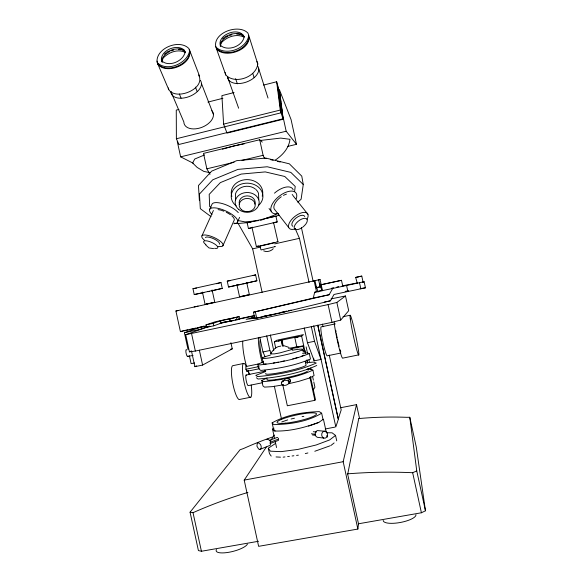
<?xml version="1.0" encoding="UTF-8"?>
<svg xmlns="http://www.w3.org/2000/svg" width="582" height="582" viewBox="0 0 582 582"><rect width="100%" height="100%" fill="white"/><g stroke="black" fill="none" stroke-linecap="round" stroke-linejoin="round"><path stroke-width="0.87" d="M257.782 64.027C256.204 77.18 235.063 84.746 225.823 75.027L216.322 48.364C225.962 57.894 247.234 50.205 249.22 36.972L257.782 64.027L256.909 61.474M248.761 35.575C246.753 48.815 225.467 56.512 215.806 46.989C212.721 32.607 238.685 23.462 247.888 33.043C255.003 48.546 225.831 59.626 216.533 49.019L215.777 46.451M266.33 447.049L244.2 480.106L258.626 546.338L357.872 529.06L358.497 523.807L347.694 474.279L358.694 418.873M294.543 191.689L295.227 186.451L284.773 176.477L265.268 171.908L241.166 174.076L220.36 182.61L209.185 194.373L209.673 206.523L211.055 207.578M199.364 200.317L198.462 185.534L211.681 171.123L236.728 160.654L265.872 158.078L289.363 163.833L301.774 176.135L303.266 184.523L301.105 199.233L297.817 202.18M283.027 381.792L283.274 380.446L281.623 382.272L281.375 383.633L282.175 384.789C285.282 386.623 288.701 384.36 290.316 381.617L290.563 380.272L289.778 379.137L286.257 378.576L284.431 379.297M288.774 383.458L289.028 382.09L290.563 380.272M357.872 529.06L343.176 461.701L356.519 404.628L340.528 407.749M362.36 282.037L364.136 281.732L365.46 287.814L334.017 294.463L330.438 300.799L281.448 312.745L254.821 318.558L253.432 312.192L313.298 298.057L314.666 292.251L322.515 290.214M258.546 364.979L257.95 364.07L245.822 366.558L245.91 369.25L246.855 371.294L258.983 368.813L259.114 368.326M257.95 364.07L258.073 366.755L258.983 368.813M246.855 371.294L247.001 370.807M336.12 426.082L338.368 419.236L317.83 325.127M220.214 46L221.429 42.653C226.885 36.848 235.921 33.603 243.523 36.848M161.811 61.43L163.273 57.924C168.678 52.373 177.503 48.808 184.93 52.234M237.289 222.557L239.558 217.362M222.848 245.837L234.008 220.542A11.502 3.965 24.4 0 0 231.789 215.82M209.811 209.149L212.146 203.947A15.307 5.362 24.4 0 1 223.961 204.064A15.307 5.362 24.4 0 1 238.293 212.605M201.976 235.79L213.398 210.488M278.334 440.399L278.618 439.825M282.721 384.607L287.341 405.778L314.884 400.336L315.415 399.368L310.424 376.489M253.432 312.192L329.114 294.747L332.708 288.439L364.136 281.732M313.342 389.816L314.927 387.19L313.778 381.93M270.856 440.29L274.377 435.03M258.553 541.267L201.416 551.263L198.411 550.572L190.067 512.196L240.046 449.762L243.516 448.533A385.655 353.907 36.2 0 1 272.594 436.966M209.876 326.182L185.709 334.686L189.426 351.848L195.348 351.055L331.98 322.355L340.703 320.064L348.698 310.715L345.482 295.976L331.063 298.872M281.623 382.272C283.114 380.286 286.082 379.719 288.228 380.941L289.778 379.137M303.12 352.008L304.786 350.284L305.514 353.623M289.159 382.774L290.316 381.617M290.68 348.851L303.098 346.283L303.702 345.693L294.878 347.519L298.326 346.654M203.896 292.586L194.235 294.55L192.962 288.708L220.985 282.517L222.266 288.381L211.266 290.993M273.256 248.71C271.016 251.228 266.796 252.348 263.661 250.871M222.571 38.87L224.463 37.233M164.342 54.199L166.277 52.555M297.096 348.123L294.798 337.575L301.636 336.149L303.462 334.628L277.592 340.034M275.322 160.079C282.539 155.183 288.941 148.33 289.989 139.309L280.728 138.087L260.496 140.451M330.882 445.499L334.133 442.931M327.026 432.746L332.075 432.812L335.538 435.409L329.667 439.919L316.157 444.983L298.013 449.399L281.026 451.647L270.419 451.188L268.287 448.227L275.162 443.695M185.709 334.686L328.11 304.597L336.862 302.451L345.482 295.976M282.299 345.686L281.157 340.426L278.145 340.863L298.537 336.6L294.798 337.575M275.693 347.971L274.355 341.845L276.734 340.215M321.65 413.213C307.529 421.739 290.076 424.351 273.758 424.627L272.136 422.859C286.264 414.799 303.193 412.092 319.3 411.634L321.65 413.213L323.025 419.506M194.235 294.55L222.266 288.381M274.631 438.763L272.522 429.072L273.998 428.17M277.818 213.121L274.231 215.18L260.547 220.418M220.985 282.517L216.577 283.747M191.471 350.939L194.897 366.675L202.594 365.081L232.262 348.865L230.916 342.674M194.897 366.675L196.483 365.831M228.071 36.2C224.303 38.012 219.298 41.751 220.709 46.502M241.057 284.423L228.515 287.006L227.235 281.135L255.6 274.864L256.888 280.771L242.694 284.074M288.614 383.713L298.915 381.319L309.311 378.096L314.084 375.586L312.898 370.13C297.467 377.296 280.138 380.199 263.268 381.625L261.762 380.49L267.123 378.002M316.775 365.467C298.457 373.804 278 377.252 258.037 379.042L256.356 377.747M266.876 439.585L267.844 439.119L270.026 440.741L270.688 442.415L270.259 445.295L259.747 449.45L258.59 448.998L256.917 446.11L257.331 443.215L258.292 442.742L260.474 444.393L261.129 446.088L261.209 447.784L260.714 448.991L259.747 449.45M358.236 523.822L421.412 512.771L425.464 510.792L416.239 446.874L409.779 417.279L406.592 417.309A385.655 353.907 36.2 0 0 358.65 418.574M259.361 369.475L260.831 370.436C277.687 368.719 294.856 365.751 310.475 359.021L309.282 353.565C293.583 360.076 276.479 363.081 259.63 364.936L258.182 364.07L263.595 361.822M189.426 351.848L191.071 351.121M347.323 473.872A529.613 471.289 37.3 0 1 412.66 472.715L416.756 470.911L409.779 417.279M166.918 52.009L173.232 49.339L179.562 48.677L184.101 50.139M225.096 36.681L231.461 33.989L237.987 33.283L242.832 34.694M204.529 154.943L194.744 159.024L192.606 162.967L197.167 167.427L203.802 171.392L210 172.687M255.6 274.864L253.141 275.606M228.515 287.006L256.888 280.771M270.012 443.63L277.818 440.625M270.012 442.32L278.596 439.024L278.269 438.224M274.966 216.65L279.134 215.056M269.32 440.436L277.127 437.46L277.745 437.664M330.038 445.819L314.804 451.268M230.116 321.453L239.638 319.009L239.122 316.644L215.173 321.781L206.013 324.872L206.552 327.353L213.725 325.818L221.109 323.177L231.454 320.958L230.116 321.453L229.592 319.052L230.938 318.58L220.593 320.798L213.179 323.337L206.013 324.872M229.592 319.052L239.122 316.644M318.82 422.357C304.604 427.632 289.458 431.568 274.195 430.993L272.522 429.072M308.584 426.104L318.543 422.576L323.425 419.207L326.4 432.833M209.083 326.16L199.691 329.448L184.385 332.722L188.037 349.513M316.906 288.155L318.078 292.171M229.577 35.546L231.978 34.716M321.941 290.898L319.663 283.288L320.136 286.875L316.608 287.639M281.746 421.943L287.719 419.898M184.385 332.722L203.715 326.138M198.622 327.528L199.4 327.266M178.267 310.482L175.917 311.006L180.405 331.638L182.704 330.882M274.348 242.563L260.474 245.83M254.77 317.241L250.929 318.39L255.614 317.976M265.698 371.512L255.84 375.354L257.506 376.598C277.461 374.743 297.882 371.272 316.252 363.052L313.487 362.069L305.623 362.804M222.506 149.181L233.848 145.951L244.505 143.754M362.673 282.51L363.146 282.379L361.771 276.094L358.825 276.705M265.108 218.577L275.89 216.162L277.214 221.931L248.456 228.522L247.117 222.79L253.483 221.276M248.456 228.522L250.726 227.94M234.066 92.553L221.902 95.637L223.597 124.126L227.002 133.103L283.099 119.266L282.175 112.188M263.61 85.067L276.646 81.764L279.651 92.727M178.907 109.423L176.266 110.093L176.382 138.749L178.921 144.474L282.939 118.808L279.84 94.931M207.941 102.083L222.899 98.3M223.597 124.126L280.269 110.056L276.646 81.764M176.382 138.749L281.091 112.799L277.454 84.506M357.392 283.652L355.66 277.418L361.771 276.094M177.27 141.404L180.631 156.842L286.177 131.234L296.478 144.321L287.646 146.446M262.242 142.132L259.71 139.753L203.496 153.408L206.857 168.816L210 174.302M275.89 216.162L247.117 222.79M341.488 280.32L321.206 284.714L341.488 280.32L342.827 286.431M305.295 453.589L307.893 452.956M283.434 311.959L284.707 311.646M280.83 312.621L286.868 311.166M288.592 310.744L291.175 310.119M206.857 168.816L234.095 162.269M242.01 160.37L263.1 155.307L264.555 158.624M322.493 290.665L320.064 279.527L318.609 279.877L320.136 286.875M255.04 316.964L246.179 319.336L254.974 318.143M281.186 312.41L286.329 311.174M291.095 419.011L294.463 418.203M254.821 318.558L271.605 314.666L268.266 315.386M280.742 346.123C276.006 346.377 272.805 350.233 270.419 353.943L274.5 353.878L279.884 352.896L292.331 349.411L291.502 349.135M194.148 306.983L198.076 306.096M237.827 222.942L252.639 248.834L260.583 247.052M274.711 243.88L299.432 238.329L309.071 282.525M246.673 282.335L249.365 294.667L248.267 294.914L239.566 296.805L236.881 284.489M270.725 314.869L279.986 312.81M212.095 289.945L214.765 302.204L208.407 303.586M206.29 304.044L207.701 303.739M240.679 296.558L245.32 295.54M175.917 311.006L320.064 279.527M207.992 291.698L209.629 291.342M208.851 303.498L205.082 304.313L202.42 292.069M210.975 303.026L213.267 302.524M246.099 295.372L247.663 295.03M315.997 287.734L320.995 286.577M273.096 222.746L277.214 221.931M358.599 276.806L355.66 277.418M331.856 288.119L333.544 287.755M336.92 287.028L338.608 286.664M183.592 330.692L188.037 329.739M189.812 329.361L196.032 328.03M197.807 327.651L204.922 326.131M223.364 322.239L226.893 321.482M238.685 318.9L253.788 315.67M180.405 331.638L206.123 326.138M220.12 323.185L233.433 320.333M235.201 319.954L254.901 315.699M314.666 292.251L332.708 288.439M313.298 298.057L329.114 294.747M343.038 316.732L350.117 315.24M335.297 323.919L321.038 326.902A14.834 1.39 78.1 0 0 323.039 342.74A14.834 1.39 78.1 0 0 327.346 355.806L340.776 353.056M187.731 356.497L193.028 355.391M230.632 349.207L232.262 348.865M274.355 341.845L281.157 340.426M194.526 362.942L191.114 363.648L189.383 355.697M259.768 337.284L262.969 351.965L269.91 350.531L271.307 353.761M307.463 342.74L314.513 341.278L321.031 359.443L314.171 360.84L307.463 342.74L304.233 327.942M342.121 285.937L357.05 282.968M324.283 302.073L330.438 300.799M288.541 348.378L296.82 346.887M302.145 350.83L304.786 350.284M243.472 363.488L232.589 365.729A17.315 3.514 78.9 0 0 233.106 385.015A17.315 3.514 78.9 0 0 239.922 399.383L250.813 397.208M262.933 316.521L266.469 315.793M245.91 369.25L258.073 366.755M246.055 375.063L265.501 371.09M358.767 354.867L342.82 358.119A20.283 1.557 78 0 1 338.448 345.315A20.283 1.557 78 0 1 334.126 321.999M262.504 382.73L248.354 385.597A5.42 1.026 78.8 0 1 246.033 379.668A5.42 1.026 78.8 0 1 246.666 375.419M345.148 291.393L348.669 290.68M262.351 316.615L266.563 315.764M325.207 428.985L334.956 427.108M244.2 480.106L343.176 461.701M192.962 288.708L196.534 288.068M227.235 281.135L230.545 280.553M283.478 384.797L272.42 386.644L264.468 387.125L262.94 385.895L261.762 380.49M360.12 288.628L365.46 287.814M302.102 416.617L303.826 416.356M362.775 282.437L363.146 282.379M252.624 227.256L251.948 227.351L256.393 246.535M283.143 457.154L284.933 456.921M287.617 456.572L289.407 456.339M292.091 455.99L293.881 455.757M296.565 455.408L298.355 455.175M302.553 353.369L307.049 352.881L309.282 353.565M258.823 220.585L245.073 221.902L238.111 220.549M250.158 222.368L237.034 223.626L234.444 223.124M306.99 369.483L310.606 369.184L312.898 370.13M236.699 34.112L240.744 34.593M213.616 248.645L208.989 247.932L205.533 244.796M178.376 49.477L181.424 49.812M323.81 438.101L325.338 438.108L326.662 437.184L327.404 435.642L327.411 433.794L326.655 432.2L325.374 431.291L317.321 430.571L316.011 431.473L315.269 433.001L315.255 434.819L316.011 436.405L317.277 437.293L323.81 438.101L322.53 437.191L321.766 435.591L321.781 433.743L322.523 432.193L323.847 431.277L325.374 431.291M274.733 246.579L275.279 246.608L261.413 249.882L260.925 249.838L259.987 245.808M276.05 456.943L280.48 457.176M313.298 431.713L316.484 432.07M311.377 433.794L315.349 434.259M312.41 434.95L315.597 435.329M190.067 512.196L193.02 512.684A529.613 471.289 37.3 0 1 247.91 492.437M264.344 158.144L266.105 158.573M270.506 159.65L273.147 160.297M277.549 161.374L280.197 162.022M284.045 345.723L288.963 347.403M241.428 34.92L244.185 37.001M180.631 156.842L193.231 163.229M182.231 49.987L184.123 50.99L185.36 52.445M211.026 216.664L200.317 208.676L199.444 194.075L212.757 179.794L237.943 169.384L267.24 166.765L290.825 172.396L303.266 184.523M275.141 430.971L273.496 429.101L272.136 422.859M198.491 74.896C206.479 88.428 176.39 101.13 168.765 89.679L157.671 63.714L157.133 61.125M307.943 214.3L293.102 195.77A11.604 5.827 -38.7 0 0 292.193 194.526M157.671 63.714C166.343 74.27 192.206 63.882 189.456 49.914L199.626 76.242M157.911 64.362C166.576 74.925 192.438 64.529 189.681 50.569M288.745 227.598L274.151 208.851A11.604 5.827 -38.7 0 1 281.266 196.723M269.044 208.531L271.205 211.324M271.19 456.092L269.466 453.64L268.287 448.227M288.228 380.941L289.028 382.09M243.254 35.342L244.098 36.644M184.465 50.794L185.534 52.773M262.969 351.965L265.116 356.802M295.074 228.37L299.432 238.329M179.343 93.986L181.082 98.154M195.414 87.104L197.072 91.309M201.459 83.539L213.463 114.523M238.642 108.216L227.504 76.86A16.252 9.654 -19.6 0 0 246.739 81.931A16.252 9.654 -19.6 0 0 257.411 65.708M235.594 78.679L237.376 83.815M252.733 73.361L254.138 77.675M258.75 68.851L268.018 98.074M280.269 110.056L283.099 119.266M225.059 72.444L225.823 75.027M273.518 222.404L277.941 241.668M416.756 470.911L425.464 510.792M412.66 472.715L421.412 512.771M359.531 282.765L360.862 288.861M346.545 285.275L347.84 291.218M336.862 302.451L340.703 320.064M356.519 404.628L359.574 418.596M296.478 144.321L291.073 119.586L279.382 89.621L282.75 115.542L286.177 131.234M328.11 304.597L331.98 322.355M316.448 291.473L314.142 280.91L314.993 280.706L316.637 288.257L316.455 286.766M301.425 227.649L313.203 281.623M322.472 324.094L323.046 326.749M329.223 355.064L341.197 409.924L338.2 419.018L317.765 325.345M313.705 325.84L335.836 426.941M335.538 435.409L336.731 440.872M311.283 326.458L314.513 341.278M313.596 358.192L314.171 360.84M326.953 435.387L327.324 437.089M306.132 346.894L307.471 353.027M308.998 360.032L309.384 361.786M310.723 367.919L311.101 369.665M312.629 376.678L313.392 380.177M259.71 139.753L263.1 155.307M306.932 359.851L307.5 362.448M301.636 336.149L305.477 353.747M306.969 360.651L307.543 363.292M303.098 346.283L304.059 350.713M307.929 368.435L308.315 370.21M309.864 377.296L314.884 400.336M305.259 361.342L306.11 365.234A20.763 2.008 -12.3 0 1 283.405 371.978A20.763 2.008 -12.3 0 1 265.85 373.433M281.914 339.881L283.259 346.079M281.535 340.15L282.888 346.37M252.639 248.834L262.126 292.346M270.339 334.948L273.78 350.75M266.709 335.829L269.91 350.531M274.333 386.186L281.47 418.938M255.353 311.894L256.749 318.296M275.213 441.411L276.552 447.573M236.568 317.561L237.092 319.962M220.593 320.798L221.109 323.177M213.179 323.337L213.725 325.818M199.357 350.197L202.594 365.081M191.58 333.704L195.348 351.055M193.02 512.684L201.416 551.263M168.394 87.94L168.765 89.679M162.24 62.478C161.054 59.408 163.215 56.403 165.397 54.417A12.571 7.1 -22 0 1 169.908 51.471M258.859 366.129L259.063 367.366M279.884 94.495L280.226 97.15M280.459 98.918L280.8 101.574M281.033 103.341L281.375 105.997M281.601 107.765L281.95 110.42M279.265 90.508L279.615 93.164M258.764 199.793L258.539 193.515A11.895 9.865 -0.4 0 0 255.985 189.587M235.528 200.019L235.528 193.741A11.895 9.865 -0.4 0 1 243.836 186.633A11.895 9.865 -0.4 0 1 255.382 189.055M251.198 385.058A17.344 3.296 78.8 0 1 248.79 396.124A17.344 3.296 78.8 0 1 242.578 372.116A17.344 3.296 78.8 0 1 246.412 366.565M247.99 370.661A17.344 3.296 78.8 0 1 249.147 374.619M249.86 374.677A19.97 3.674 78.5 0 1 248.121 370.916M246.732 366.856A19.97 3.674 78.5 0 1 242.767 341.19M265.516 371.483A20.028 3.317 78.4 0 1 264.875 370.188M262.286 362.826A20.028 3.317 78.4 0 1 258.386 337.909M263.384 362.535A14.666 2.43 78.4 0 1 260.227 340.004M218.075 209.629A11.502 3.965 24.4 0 1 220.643 210.16M221.4 210.371A11.502 3.965 24.4 0 1 223.852 211.222M226.252 212.277A11.502 3.965 24.4 0 1 230.457 214.773M204.537 240.301A11.618 3.645 24.2 0 1 205.708 235.026A11.618 3.645 24.2 0 1 221.145 241.93A11.618 3.645 24.2 0 1 218.148 246.39M205.424 237.521A7.748 2.43 24.2 0 1 213.98 238.911A7.748 2.43 24.2 0 1 219.341 244.214M205.963 244.644A7.755 2.393 24.2 0 1 205.861 240.752A7.755 2.393 24.2 0 1 216.38 245.255A7.755 2.393 24.2 0 1 214.562 248.318M212.001 214.525A15.336 5.282 24.4 0 1 214.78 207.861A15.336 5.282 24.4 0 1 234.044 215.98A15.336 5.282 24.4 0 1 233.819 223.721M283.47 195.385A11.604 5.827 -38.7 0 1 286.424 194.155M295.43 228.85A11.764 5.616 -38.5 0 1 289.094 223.473A11.764 5.616 -38.5 0 1 302.342 212.597A11.764 5.616 -38.5 0 1 307.034 219.312M292.899 226.362A7.842 3.747 -38.5 0 1 295.802 218.206A7.842 3.747 -38.5 0 1 304.779 216.54M302.204 227.533A7.864 3.718 -38.5 0 1 294.412 226.223A7.864 3.718 -38.5 0 1 305.266 218.301A7.864 3.718 -38.5 0 1 302.851 227.06M274.471 193.166A15.423 7.828 -38.7 0 1 293.161 189.739M278.472 213.645A15.474 7.77 -38.7 0 1 271.699 205.279A15.474 7.77 -38.7 0 1 288.134 191.536A15.474 7.77 -38.7 0 1 296.216 198.797M277.097 241.661A11.145 0.378 -13 0 1 273.074 243.072A11.145 0.378 -13 0 1 259.135 246.222A11.145 0.378 -13 0 1 258.612 245.837M239.471 204.304A8.003 6.598 -0.5 0 1 247.095 195.865A8.003 6.598 -0.5 0 1 254.901 204.151M231.869 196.454A15.772 13.124 -0.4 0 1 246.855 179.612A15.772 13.124 -0.4 0 1 262.213 196.156M236.154 205.875A15.86 13.153 -0.4 0 1 235.637 187.229A15.86 13.153 -0.4 0 1 258.124 186.858A15.86 13.153 -0.4 0 1 258.386 205.504M247.423 544.119A16.216 4.605 -14.3 0 1 228.922 552.267A16.216 4.605 -14.3 0 1 216.475 549.524M415.97 514.684A16.652 4.889 -10.6 0 1 399.783 522.578A16.652 4.889 -10.6 0 1 383.203 520.41M340.761 351.681A14.87 1.142 78 0 1 340.084 349.702M339.117 346.275A14.87 1.142 78 0 1 337.553 339.728M337.189 338.033A14.87 1.142 78 0 1 336.338 333.704M336.061 332.126A14.87 1.142 78 0 1 335.756 330.278M188.051 355.835A3.514 0.888 78.5 0 1 186.829 355.566A3.514 0.888 78.5 0 1 185.869 351.142A3.514 0.888 78.5 0 1 186.764 349.928M200.383 80.367A16.07 9.479 -22 0 1 189.005 96.634A16.07 9.479 -22 0 1 170.824 91.389L183.839 121.944A15.51 9.545 -22 0 0 202.201 127.203A15.51 9.545 -22 0 0 211.826 110.66M171.414 50.816A12.571 7.1 -22 0 1 173.8 50.045M303.891 355.049A20.763 1.753 -12.3 0 1 301.192 356.359M297.969 357.428A20.763 1.753 -12.3 0 1 292.746 358.89M284.394 360.884A20.763 1.753 -12.3 0 1 281.062 361.597M278.422 362.12A20.763 1.753 -12.3 0 1 276.654 362.455M274.93 362.761A20.763 1.753 -12.3 0 1 273.3 363.037M266.149 363.946A20.763 1.753 -12.3 0 1 263.646 363.321M292.302 350.233A20.763 1.622 -12.3 0 1 298.733 351.281A20.763 1.622 -12.3 0 1 268.157 358.09A20.763 1.622 -12.3 0 1 270.368 355.115M307.405 371.156A20.763 2.161 -12.3 0 1 284.722 378.031A20.763 2.161 -12.3 0 1 267.138 379.319M254.538 317.918A19.366 0.567 -12.3 0 1 254.269 317.423M244.149 36.79C242.643 46.4 227.235 51.973 220.178 45.09C217.843 34.163 239.457 26.459 244.149 36.79M189.557 51.121C187.084 63.787 166.379 72.335 157.067 62.383C155.489 48.262 179.343 38.608 188.903 48.561L189.557 51.121M185.032 52.307C183.199 61.496 168.205 67.694 161.41 60.499C160.203 50.212 177.648 43.148 184.574 50.445L185.032 52.307M238.664 209.411A12.011 9.901 -0.5 0 0 258.764 204.966A12.011 9.901 -0.5 0 0 244.091 192.846A12.011 9.901 -0.5 0 0 238.664 209.411M241.53 209.746A8.039 6.613 -0.5 0 0 254.974 206.741A8.039 6.613 -0.5 0 0 245.124 198.673A8.039 6.613 -0.5 0 0 241.53 209.746M350.284 318.965A20.341 1.179 77.9 0 0 357.799 353.245A20.341 1.179 77.9 0 0 355.195 333.079A20.341 1.179 77.9 0 0 350.284 318.965M285.5 423.172A20.152 3.136 -12.3 0 0 316.426 414.231A20.152 3.136 -12.3 0 0 288.49 416.996A20.152 3.136 -12.3 0 0 285.5 423.172"/></g></svg>
